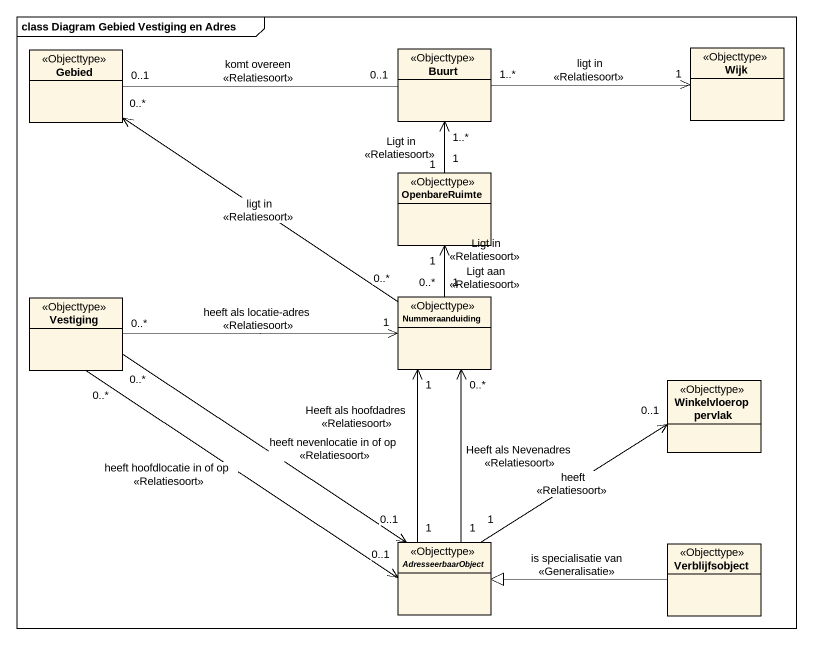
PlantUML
@startuml
mainframe class Diagram Gebied Vestiging en Adres
hide circle
hide empty members
class Gebied <<Objecttype>>
class Buurt <<Objecttype>>
class Wijk <<Objecttype>>
class OpenbareRuimte <<Objecttype>>
class Vestiging <<Objecttype>>
class Nummeraanduiding <<Objecttype>>
class Winkelvloeroppervlak <<Objecttype>>
abstract class AdresseerbaarObject <<Objecttype>>
class Verblijfsobject <<Objecttype>>
Gebied "0..1" -right- "0..1" Buurt : komt overeen\n<<Relatiesoort>>
Buurt "1..*" -right-> "1" Wijk : ligt in\n<<Relatiesoort>>
OpenbareRuimte "1" -up-> "1..*" Buurt : Ligt in\n<<Relatiesoort>>
Vestiging "0..*" --> "0..1" AdresseerbaarObject : heeft hoofdlocatie in of op\n<<Relatiesoort>>
Vestiging "0..*" --> "0..1" AdresseerbaarObject : heeft nevenlocatie in of op\n<<Relatiesoort>>
Nummeraanduiding "0..*" -up-> "0..*" Gebied : ligt in\n<<Relatiesoort>>
Nummeraanduiding "1" -up-> "1" Buurt : Ligt in\n<<Relatiesoort>>
Nummeraanduiding "0..*" -up-> "1" OpenbareRuimte : Ligt aan\n<<Relatiesoort>>
Nummeraanduiding "1" <-left- "0..*" Vestiging : heeft als locatie-adres\n<<Relatiesoort>>
AdresseerbaarObject "1" -up-> "0..*" Nummeraanduiding : Heeft als Nevenadres\n<<Relatiesoort>>
AdresseerbaarObject "1" -up-> "1" Nummeraanduiding : Heeft als hoofdadres\n<<Relatiesoort>>
AdresseerbaarObject "1" -up-> "0..1" Winkelvloeroppervlak : heeft\n<<Relatiesoort>>
Verblijfsobject -left-|> AdresseerbaarObject : is specialisatie van\n<<Generalisatie>>
@enduml
